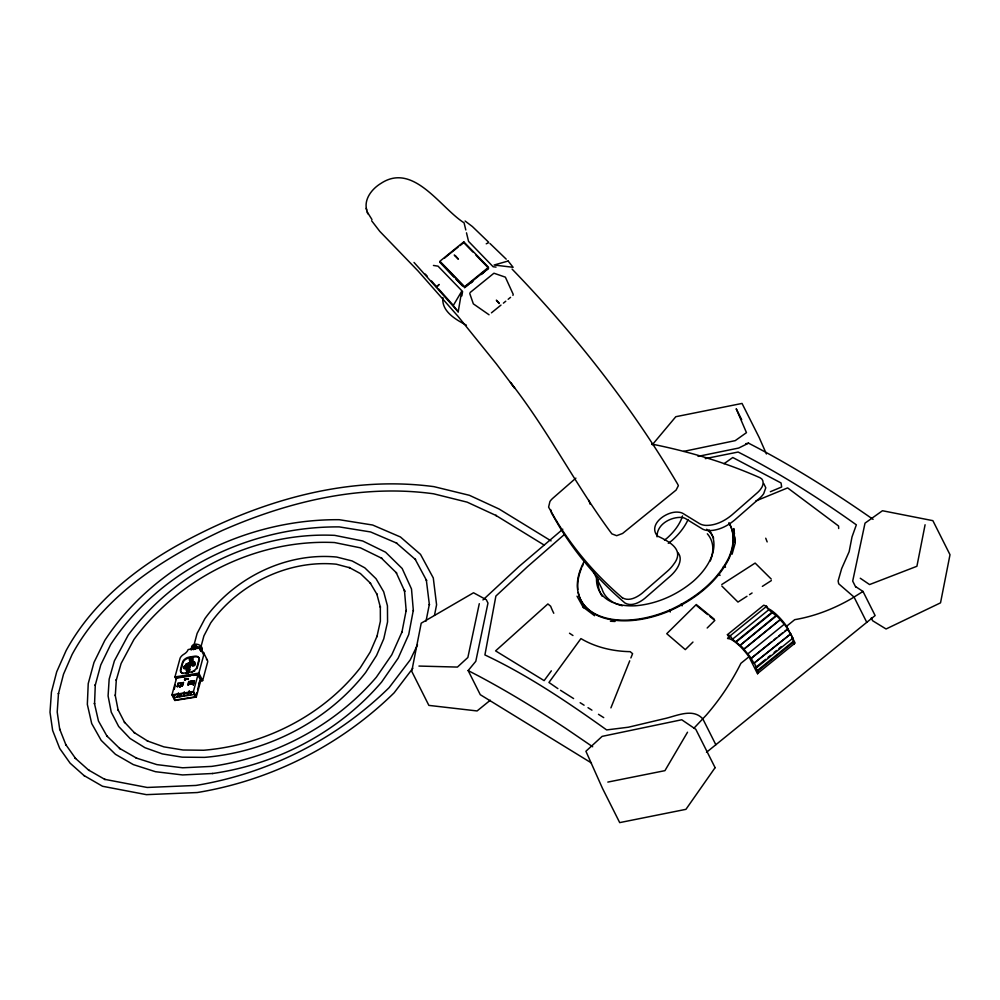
<?xml version="1.0" encoding="UTF-8"?>
<svg xmlns="http://www.w3.org/2000/svg" width="1000" height="1000" viewBox="0 0 1000 1000"><rect width="100%" height="100%" fill="white"/><g stroke="black" fill="none" stroke-linecap="round" stroke-linejoin="round"><path stroke-width="1.5" d="M439.875 262.275L453.825 277.013M115.3 695.662L116.325 679.638L116.225 680.312L121.125 663.45L133.975 639.438C179.662 577.438 257.337 538.9 334.538 542.55L360.412 547.837L381.9 558.337L381.262 557.987L396.675 573.088L396.163 572.525L404.8 591.475L404.487 590.788M551.087 510.112L551.475 512.925L559.188 526.325A849.362 505.225 -26.7 0 0 624.987 603C631.562 606.862 639.625 602.575 644.875 598.288L669.887 576.5A31.8 18.913 -26.7 0 0 676.338 569.375C679.675 564.675 682.325 557.312 677.763 552.525M461.863 295.9L462.587 291.512L438.038 266.163L433.438 265.45M458.212 311.825L461.675 291.337L453.25 305.538L458.212 311.825L414.025 262.45M406.175 610.438L401.863 632.487L402.038 631.862L391.812 654.75L376.388 677.163C334.787 725.75 274.725 757.312 211.612 766.4L182.625 767.788L156.875 764.613L136.062 757.975L136.7 758.225L119.462 748.3L120 748.787L106.825 735.875L107.2 736.525L98.462 721L94.412 703.312L94.55 704.038L95.3 684.7L95.2 685.387L100.763 664.938L110.688 644.525C159.65 569.587 250.712 526.138 339.25 526.9L370.575 531.95L396.875 543.2L396.238 542.863L415.613 559.65L415.1 559.1L426.613 580.575L426.312 579.888L429.425 605.013L429.363 604.3L426.025 621.125M413.312 610.262L408.725 634.525L398.162 658.175L381.625 682.05C339.012 731.838 277.462 764.188 212.787 773.487L212.4 773.512M925.088 524.763L916.912 566.275L869.575 584.562L860.263 578.237M434.5 615.3L436.587 604.788L433.288 577.962L420.513 554.375L400.425 536.975L372.65 525.025L339.25 519.7C248.425 518.913 155.037 563.538 104.812 640.4L93.975 662.475L88.225 683.625L87.338 704.4L91.7 723.55L101.188 740.375L115.438 754.3L133.325 764.6L155.463 771.7L182.562 774.938L212.787 773.487M479.288 603.7L467.863 657.487L457.438 667.075L418.938 666.062M706.488 752.325L875.125 615.562L863 591.45L855.688 586.663M512.938 295.387L513.2 294.337L505.375 277.162L493.938 273.212L470.05 292.587M187.312 669.65A1.8 1.075 -26.7 0 0 187.025 671.488A1.8 1.075 -26.7 0 0 189.6 670.612A1.8 1.075 -26.7 0 0 189 669.075C192.475 665.163 187.387 657.262 194.525 661.975L194.35 663.525A1.8 1.075 -26.7 0 1 195.037 664.963A1.8 1.075 -26.7 0 1 192.6 666.012A1.8 1.075 -26.7 0 1 192.338 664.4M191.012 649.425L191.175 648.812A5.45 3.862 15.1 0 0 191.388 649.85M187.712 669.4A1.8 1.075 -26.7 0 1 188.137 669.212L189 669.075L191.137 660.987A1.8 1.075 -26.7 0 0 192.775 659.887A1.8 1.075 -26.7 0 0 192.6 658.675M189.45 663.363L188.137 669.212L189.45 663.363L186.425 664.788L186.262 666.338A1.8 1.075 -26.7 0 1 186.863 667.875A1.8 1.075 -26.7 0 1 184.288 668.75A1.8 1.075 -26.7 0 1 184.575 666.912M190.15 660.7L189.7 662.4L185.75 664.262L185.4 666.475L189.613 663.688M193.8 645.738L197.138 633.375L204.913 618.638C234.3 577.712 286.163 552.163 336.688 557.05L352.1 560.938L364.787 567.825L376.037 578.713L383.688 591.775L387.45 605.837L387.562 621.925L383.762 638.812L376.562 655.462L365.662 672.487C327.175 721.85 266.537 752.275 204.5 757.375L182.188 757.163L162.312 753.9L144.987 747.712L130.05 738.475L118.663 726.488L111.25 712.15L108.088 695.95L109.162 679.175L114.388 660.875L128.225 635.1C175.263 571.275 255.225 531.6 334.688 535.363L362.663 540.962L385.588 552.2L402.175 568.5L411.5 589L413.375 610.988M200.712 647.738L203.912 635.887L210.7 622.913C238.713 583.913 288.15 559.55 336.312 564.2L349.7 567.75L349.1 567.425L360.425 573.575L370.637 583.4L370.138 582.85L377.125 594.612L376.812 593.913L380.387 607.3L380.325 606.562L380.375 621.225L376.912 636.75L377.075 636.125L370.15 652.138L360.288 667.775C322.875 715.75 263.938 745.3 203.65 750.25L183.025 750L163.875 746.862L147.188 740.888L147.838 741.15L134.15 732.55L134.7 733.037L124.375 722.062L124.738 722.725L118.038 709.688M176.213 679.45L174.95 676.95L180.113 658.15A7.525 4.475 -26.7 0 1 184.013 654.15A7.475 4.438 -26.7 0 0 188.1 649.6L200.25 647.013L198.975 647.825M171.975 694.887L176.637 677.7L198.113 674.275L200.938 679.887L196.262 697.062L174.788 700.5L171.975 694.887L193.438 691.462L198.113 674.275M174.163 689.438L175.325 685.15M175.138 699.963L173.988 697.688L174.762 694.825M177.975 683.312L177.325 686.737L177.975 683.312L183.1 682.875L182.262 685.938L178.562 686.538M177.987 694.188L177.262 697.163L178.438 692.862M179.938 687.038L181.112 682.738L180 687.138M185.4 666.475L185.912 664.587L189.862 662.725L190.312 661.025A1.8 1.075 -26.7 0 1 190.6 658.95M182.262 685.938L182.925 682.513M191.812 649.25L191.975 648.637A5.475 3.887 15.1 0 1 195.75 647.887L195.588 648.5M180.463 693.8L179.737 696.775L180.525 693.9M182.8 685.2L183.575 682.337M184.975 679.013L184.988 679.987L184.975 679.013L188.45 678.85M181.462 693.637L180.688 696.5M184.325 691.812L183.212 696.213L173.988 697.688M188.287 679.463L188.275 678.487M183.162 696.1L184.438 696.012L185.162 693.037M188.75 681.587L188.1 685.013L188.75 681.587L193.7 680.8L193.05 684.225L193.7 680.8M193.5 663.662L193.825 662.438L191.012 661.45M194.35 663.525L194.688 662.3L190.975 660.662M187.638 692.65L186.85 695.512M190.025 684.163L190.75 681.2M191.137 683.875L191.912 681.012M191.188 683.975L191.975 681.112M191.275 692.062L190.55 695.037L194.325 694.438M193.225 684.912L194.387 680.612M191.325 692.175L190.55 695.037L184.438 696.012M193.275 685.013L194.45 680.725M199.638 681.125L202.625 680.65L198.85 673.125L203.9 654.338A7.525 4.475 -26.7 0 0 201.925 651.287A7.475 4.438 -26.7 0 1 200.05 647.688A5.475 3.887 15.1 0 1 201.737 650.6L201.912 649.975A5.45 3.862 15.1 0 0 200.212 647.025M198.588 685.263L199.762 680.962M195.625 696.787L193.162 691.888L172.6 695.175L175.062 700.062L195.625 696.787L196.8 692.487M197.575 689.625L199.913 681.038M202.625 680.65L207.688 661.862A7.525 4.475 -26.7 0 0 206.388 659.163M732.087 554.2L735.212 543.125L734.712 536.938M196.412 645.438L192.488 646.787L192.638 646.188A5.475 3.887 15.1 0 1 196.412 645.438L196.45 646.775M610.913 707.875L629.738 660.812M630.875 657.95L632.587 653.675L630.2 651.663C613.062 651.338 595.75 647.4 580.925 638.6L548.95 682.463L557.888 688.625M417.5 644.837L410.262 659.837L389.125 687.638C336.613 739.112 268.538 773.512 195.987 785.438L147.188 787.463L104.475 779.3L105.1 779.55L88.55 770.025L89.087 770.512L75.05 758.012L75.612 758.512L65.6 744.35L65.975 745L59.625 728.95L59.775 729.688L57.213 712.05L58.5 693.213L58.4 693.9L63.513 674.2L72.062 654.562C103.987 595.45 163.137 558.263 222.275 530.487C288.263 501.5 361.337 483.825 433.587 493.8L467.15 502.15L496.362 515.65L495.737 515.325L544.4 545.225M687.525 732.212L664.938 770.65L607.825 782.087M771.675 641.725L751.087 658.425L787.85 629.113L784.287 624.225L747.8 653.913L743.838 649.237L780.325 619.55L776.225 615.4L740.05 645.4L732.425 639.25L730.275 635.75L727.412 634.663L763.75 605.188L766.625 606.275L768.763 609.775L776.388 615.925L741.263 644.412M747.8 653.913L751.513 658.587M743.838 649.237L780.325 619.55M784.287 624.225L780.175 619.763M551.35 670.837L544.138 680.625L495.588 650.888L547.888 603.95L550.65 606.237A166.188 100.775 -50.4 0 0 553.775 613.25M412.837 668.275L394.137 692.812C340.613 745.288 271.2 780.375 197.25 792.537L146.412 794.65L102.562 786.275L84.05 775.575M591.425 762.962L480.275 694.688L468.15 670.575L475.8 661.3L487.975 603.075L486.275 599.7L473.525 592.775L421.213 623.188L411.737 671.325L428.862 705.387L477.088 710.95L490.3 700.225M652.312 444.762L675.8 416.712L742.038 403.438L759.163 437.488L766.4 453.963M436.613 287.262L439.137 284.45L436.512 286.837M693.962 728.188L706.188 715.2A188.25 142.025 -58.4 0 0 740.9 663.325L748.975 656.775A23.25 6.45 51 0 0 729.5 638.8L727.7 638.5L730.062 636.587M692.962 642.062L685.3 649.625L666.75 633.7L696.275 604.525L714.287 619.212M707.175 628.013L714.825 620.45L710.025 616.538M482.95 599.95L518.837 566.65L562.788 529.225M447.663 255.45L458.088 247.113M575.887 478.137L552.875 498.2A13.713 8.15 -26.7 0 0 549.913 501.55L548.6 507.125L556.575 521.15M444.6 258.1L447.537 255.55M469.312 283.85L472.262 281.35M564.45 534.438L527.575 566.613L495.887 596.05L484.913 654.938C528.088 675.3 567.863 702.288 606.65 729.925L628.4 727.212L663.838 718.812C676.087 716.237 692.7 707.55 702.85 718.925L715.837 744.75M464.588 287.725L468.325 284.688M486.075 270.3L488.488 268.337L481.3 274.513M470.55 283.238L472.938 281.3M491.438 312.838L500.988 305.087M503.387 303.15L505.775 301.212M508.162 299.275L510.55 297.337M730.275 635.75L766.625 606.275M732.425 639.25L768.763 609.775M735.95 641.538L772.288 612.062M736.112 642.062L772.45 612.6M748.975 656.775L757.438 673.612L795.125 643.05L786.65 626.213L794.725 619.663A188.25 142.025 -58.4 0 0 851.975 598.35L863 591.45M774.1 639.763L776.525 637.8M778.95 635.837L782.588 632.888M785 630.925L787.85 629.113M751.087 658.425L754.013 663.2L790.763 633.888L792.85 638.212L756.513 667.688L755.925 667.2L765.612 659.338M754.013 663.2L790.763 633.888M768.037 657.375L770.462 655.4M774.1 652.463L776.525 650.487M778.938 648.525L781.363 646.562M757.638 673.863A23.55 6.538 51 0 0 757.6 671.263L757.025 670.775L793.363 641.3L792.262 637.725L792.85 638.212M757.6 671.263L793.938 641.787L793.363 641.3M460.037 245.625L463.775 242.625L472.863 251.988M480.825 274.4L484.738 271.375M664.463 540.075L666.875 538.288A51.925 30.888 -26.7 0 0 682.55 515.9M668.263 543.312L671.75 540.725A59.962 35.663 -26.7 0 0 688.1 519.5M724 463.713L732.788 457.512L781.05 482.962L781.663 486.987L770.35 491.725M721.775 584.538L755.138 563.075L771.25 579.075M746.963 596.287L737.975 602.062L721.862 586.062M749.525 594.637L752.087 592.987M762.35 586.375L771.338 580.6M584.288 561.213A83.525 49.688 -26.7 0 0 593.95 613.212A83.525 49.688 -26.7 0 0 669.562 610.138C693.85 599.1 716.587 582.175 728.7 557.825A83.525 49.688 -26.7 0 0 728.9 522.775M578.3 592.5A83.525 49.688 -26.7 0 0 669.887 610.788C694.175 599.75 716.925 582.825 729.025 558.475A83.525 49.688 -26.7 0 0 729.225 523.425M873.075 519.35C833.138 491.5 791.85 465.438 748.538 443.162L738.688 448.05L698.05 456.375M486.238 243.812L488.512 242.738M755.837 500.95L787.625 487.9L838.55 526L838.688 528.525M185.238 666.15L186.1 666.012M187.975 668.888L188.837 668.75M683.612 451.4L735.225 440.637L746.462 432.65L736.2 408.738L741.7 419.688M745.763 443.713L748.538 443.162M705.288 458.625L738.138 452.038C779.45 473.013 818.637 497.962 856.35 524.837L852.013 536.912L849.137 551.7L841.663 568.575L838.125 580.925L838.7 583.787L854.062 597.087L866.762 622.337M185.963 673.5L188.55 673.088M174.95 676.95L198.85 673.125M177.275 677.987L190.487 675.875M193.425 675.413L197.838 674.7L200.3 679.6M184.412 679.587L185.362 679.312M184.812 679.638L188.1 679.1M178.15 683.662L183.1 682.875M188.938 681.938L193.875 681.15M177.138 686.375L182.087 685.588M187.925 684.65L192.862 683.863M727.537 638.337L729.55 638.162L727.412 634.663M194.188 663.213L193.337 663.337L193.663 662.113L190.85 661.125M610.425 621.25L615.075 621.475M200.075 649.788L201.912 649.975M496.037 267.113L493.125 266.75L468.562 241.4L466.488 232.825M468.15 670.575L478.75 676.075A1095.475 304.075 51 0 1 565.862 728.462L592.675 746.762M466.4 325.188C456.213 319.775 441.312 311.588 442.9 297.625M551.062 540.887L499.05 509L469.387 495.3L433.95 486.65C344.312 474.675 254.062 502.688 176.287 545.988C131.85 571.188 90.838 605.175 66.1 650.612L56.7 671.838L51.438 692.113L50 712.262L52.65 730.487L59.737 748.5L70.1 763.162L84.588 776.062M560.513 690.288L573.6 698.562M580.15 702.712L584.087 705.2M588.013 707.675L591.938 710.163M598.488 714.312L603.725 717.625M569.5 633.225L572.95 635.513M622.438 597.775C628.938 601.75 637.05 597.35 642.275 593.1L667.288 571.312A31.8 18.913 -26.7 0 0 673.737 564.2C684.975 549.888 669.825 541.788 657.438 536.013C647.425 524.338 667.062 510.575 678.662 512.212A15.637 9.3 -26.7 0 1 683.162 513.575L699.463 523.575A20.362 12.112 -26.7 0 0 706.012 525.4C715.725 525.575 724.9 520.862 732.163 514.738L757.138 492.925A18.637 11.087 -26.7 0 0 761.087 488.5C763.5 485.412 764.45 479.6 760.05 477.762A793.088 471.75 -26.7 0 0 651.675 444.062M489.05 314.775L473.35 303.863L469.8 293.663M475.887 255.1L488.488 268.075L464.588 287.45L439.888 262M583.175 607.15L594.575 615.712M465.087 221.025L472.362 226.525L488.612 242.2M191.975 648.637L193.312 649.725M696.825 605.775L707.625 614.575M763.763 483.587L765.788 487.812L763.688 493.675A18.637 11.087 -26.7 0 1 759.75 498.113L734.775 519.913C727.5 526.05 718.325 530.75 708.612 530.575A20.362 12.112 -26.7 0 1 702.062 528.763L685.775 518.75A15.637 9.3 -26.7 0 0 681.263 517.388C670.312 517 656.562 524.587 657.075 536.838M489.963 243.487L506.225 259.163M739.887 644.875L743.988 649.025M455.975 279.225L462.425 285.863M512.087 269.088C574.938 334.162 631.237 405.812 677.4 483.7L678.388 485.625L676.1 490.075L622.575 533.475L616.663 535.688L611.888 533.875C575.55 485.163 548.162 430.337 510.475 382.425L514.7 388.188L496.287 363.787L457.863 316.15L418.075 271L379.75 231.325L371.65 220.775M425.3 274.075L427.362 276.375M431.475 280.963L436.613 286.7M438.663 289L453.05 305.075M367.225 211.988L371.962 219.537M787.425 628.95L790.35 633.725M577.025 596.175L583.5 607.8M855.638 586.925L852.7 581.1L865.013 523.15L882.463 510.737L932.875 520.662L950 554.712L940.525 602.85L886.062 628.987L872.65 620.75L871.25 617.975M725.175 566.638L725.5 567.288M723.4 566.55L723.725 567.2M719.7 574.788L720.025 575.438M718.225 574.325L718.55 574.975M681.15 604.087L681.475 604.738M681.762 605.2L682.087 605.85M669.562 610.138L669.887 610.788M669.938 611.375L670.263 612.025M592.913 570.85L601.95 588.812A59.962 35.663 -26.7 0 0 613.125 602.238M203.562 652.65L207.35 660.163M200.05 647.688L203.825 655.212M193.438 691.462L196.262 697.062M754.425 663.363L756.513 667.688M765.738 538.212L767.163 541.912M755.925 667.2L757.025 670.775M465.8 229.963L464.062 222.812C440.475 207.887 413.512 161.988 381.05 183.337C372.113 188.663 363.688 199.1 366.7 210.087M589.012 500.438L590.05 504.125M366.188 208.3L367.738 213.775M115.162 694.95L118.188 710.425M404.425 590.037L406.225 611.163M734.463 533.85L733.763 528.562L734.887 542.475M191.5 647.588A5.463 3.875 15.1 0 1 198.113 644.488A5.463 3.875 15.1 0 1 201.6 650.65M191 649.025A5.463 3.875 15.1 0 1 192.312 647.412L192.138 648.025A5.463 3.875 15.1 0 0 190.812 649.65M196.112 648.012A3.6 2.562 15.1 0 1 197.9 648.55M200.475 650.375A5.45 3.875 15.1 0 1 201.038 651.388M194.025 649.388A3.588 2.55 15.1 0 1 195.787 649.237M182.688 673.512A6.3 3.75 -26.7 0 1 181.675 673.025M181.287 672.675A6.3 3.75 -26.7 0 1 180.712 670.812L182.825 662.875A6.3 3.75 -26.7 0 1 189.737 657.675L195.45 656.787A6.3 3.75 -26.7 0 1 199.412 659.688L197.1 668.188A6.3 3.75 -26.7 0 1 196.8 668.763M194.788 670.925A6.3 3.75 -26.7 0 1 194.125 671.388M192.662 672.15A6.3 3.75 -26.7 0 1 191.9 672.45M622.388 597.825A849.362 505.225 -26.7 0 1 556.638 521.112M709.087 529.975A62.962 37.45 -26.7 0 1 693.438 581.138C677.188 594.862 657.013 603.938 635.725 605.75A62.962 37.45 -26.7 0 1 596.562 577.95M767.188 608.237A23.25 6.45 51 0 1 786.65 626.213M602.212 596.3A62.962 37.45 -26.7 0 1 598.362 579.763M706.688 529.225A62.962 37.45 -26.7 0 1 713.65 538.138M707.325 533.8A59.962 35.663 -26.7 0 1 710.225 561M622.375 605.763A59.962 35.663 -26.7 0 1 614.45 602.938M577.85 589.538A83.525 49.688 -26.7 0 1 581.438 568.413M582.087 566.912A83.525 49.688 -26.7 0 1 583.275 564.4M793.938 641.787A23.55 6.538 51 0 1 793.975 644.388M199.9 648.238L199.75 648.85A5.463 3.875 15.1 0 0 195.9 647.275L196.062 646.663A5.463 3.875 15.1 0 1 199.913 648.238M181.488 665.925L180.387 670.163A6.3 3.75 -26.7 0 0 184.338 673.062L190.812 672.025A6.3 3.75 -26.7 0 0 196.775 667.55L199.088 659.038A6.3 3.75 -26.7 0 0 195.125 656.15L189.412 657.025A6.3 3.75 -26.7 0 0 182.5 662.225L181.488 665.925M189.188 691.025L188.075 695.438L189.25 691.137M715.1 767.663L685.938 809.338L619.7 822.613L602.575 788.55L585.913 751.25L602.125 736.375L681.737 719.762L695.812 729.325L715.1 767.663M463.8 241.85L439.9 261.238L464.613 286.675L488.512 267.3L463.8 241.85M508.137 261.012L494.113 265.025L513.112 267.3L508.137 261.012M455.438 255.825L454.225 255.075L458.387 259.175L455.438 255.825M498.612 302.525L496.337 300.175L499.137 303.562L498.612 302.525M184.438 668.2A1.8 1.075 -26.7 0 0 186.863 666.375A1.8 1.075 -26.7 0 0 184.25 666.263A1.8 1.075 -26.7 0 0 184.438 668.2M187.175 670.938A1.8 1.075 -26.7 0 0 189.6 669.112A1.8 1.075 -26.7 0 0 186.988 669A1.8 1.075 -26.7 0 0 187.175 670.938M192.525 665.387A1.8 1.075 -26.7 0 0 194.95 663.562A1.8 1.075 -26.7 0 0 192.35 663.45A1.8 1.075 -26.7 0 0 192.525 665.387M190.375 660.4A1.8 1.075 -26.7 0 0 192.625 658.462A1.8 1.075 -26.7 0 0 189.9 658.575A1.8 1.075 -26.7 0 0 190.375 660.4"/></g></svg>
